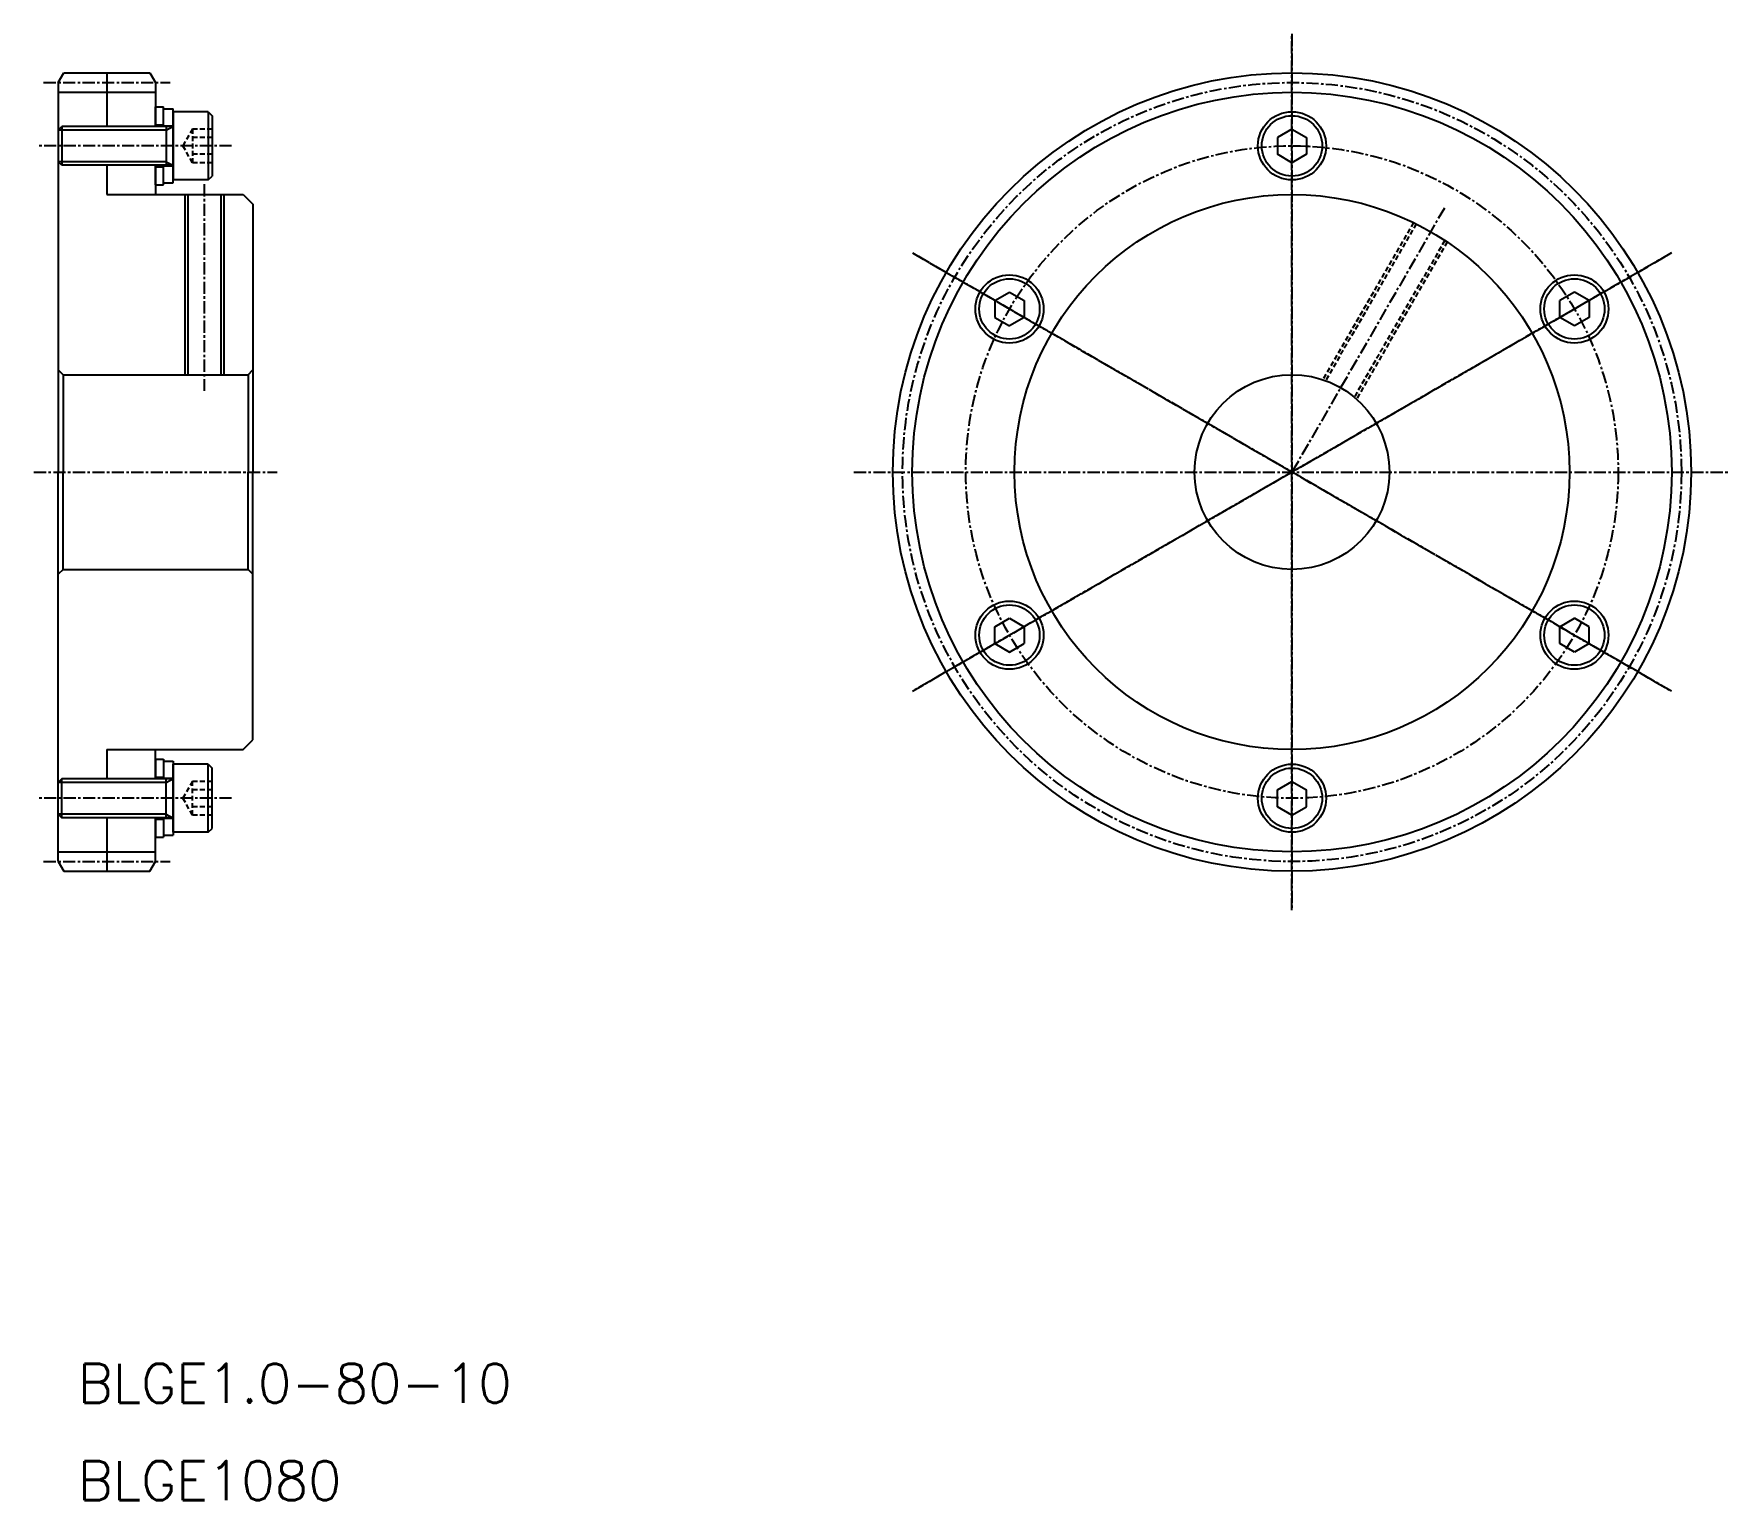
# Model space of a CAD drawing. Extents: x 0 to 174, y 0 to 151.
import ezdxf

# ---------------------------------------------------------------- set-up
doc = ezdxf.new("R2010")
doc.units = 0
doc.linetypes.add('CENTER', pattern=[2, 1.25, -0.25, 0.25, -0.25])
doc.linetypes.add('DASHED', pattern=[0.75, 0.5, -0.25])
doc.layers.get('0').update_dxf_attribs({"linetype": 'CONTINUOUS'})
doc.layers.add('CENTER', color=1, linetype='CENTER')
doc.styles.get("Standard").update_dxf_attribs({"font": 'txt', "bigfont": 'BIGFONT'})

msp = doc.modelspace()

# ---------------------------------------------------------------- linework, layer by layer
at = {"color": 7, "linetype": 'CONTINUOUS'}
for p, q in [((2.5, 145.58), (3.08, 146.58)), ((3.08, 146.58), (11.92, 146.58)), ((7.5, 146.58), (7.5, 141.08)), ((11.92, 146.58), (12.5, 145.58)), ((2.5, 145.58), (2.5, 105.58)), ((12.5, 145.58), (12.5, 141.08)), ((2.5, 144.58), (12.5, 144.58)), ((12.5, 141.08), (12.5, 143.08)), ((12.5, 143.08), (13.3, 143.08)), ((13.3, 141.08), (13.3, 143.08)), ((13.3, 141.13), (13.3, 142.88)), ((13.3, 142.88), (14.3, 142.88)), ((14.3, 135.28), (14.3, 142.88)), ((12.5, 141.23), (13.3, 141.23)), ((13.3, 141.13), (14.3, 141.13)), ((14.3, 142.58), (14.3, 135.58)), ((17.9, 142.58), (14.3, 142.58)), ((17.9, 142.58), (17.9, 135.58)), ((17.9, 142.58), (18.3, 142.18)), ((18.3, 142.18), (18.3, 135.98)), ((2.5, 140.7), (2.88, 141.08)), ((2.5, 140.7), (2.5, 137.45)), ((14.3, 141.08), (2.88, 141.08)), ((2.88, 141.08), (2.88, 137.08)), ((13.6, 141.08), (13.6, 137.08)), ((129.22, 140.81), (127.72, 139.94)), ((127.72, 139.94), (127.72, 138.21)), ((129.22, 140.81), (130.72, 139.94)), ((130.72, 139.94), (130.72, 138.21)), ((129.22, 137.34), (127.72, 138.21)), ((130.72, 138.21), (129.22, 137.34)), ((129.97, 137.78), (129.97, 137.78)), ((130.34, 137.99), (130.34, 137.99)), ((2.88, 137.08), (2.5, 137.45)), ((14.3, 137.08), (2.88, 137.08)), ((7.5, 137.08), (7.5, 134.08)), ((12.5, 137.08), (12.5, 134.08)), ((12.5, 135.08), (12.5, 137.08)), ((12.5, 136.93), (13.3, 136.93)), ((13.3, 135.08), (13.3, 137.08)), ((13.3, 135.28), (13.3, 137.03)), ((13.3, 137.03), (14.3, 137.03)), ((17.9, 135.58), (18.3, 135.98)), ((12.5, 135.08), (13.3, 135.08)), ((13.3, 135.28), (14.3, 135.28)), ((17.9, 135.58), (14.3, 135.58)), ((7.5, 134.08), (21.5, 134.08)), ((15.8, 134.08), (15.8, 115.58)), ((19.2, 134.08), (19.2, 115.58)), ((21.5, 134.08), (22.5, 133.08)), ((22.5, 133.08), (22.5, 105.58)), ((98.7, 123.19), (100.2, 124.06)), ((100.2, 124.06), (101.7, 123.19)), ((158.23, 124.06), (156.73, 123.19)), ((159.73, 123.19), (158.23, 124.06)), ((98.7, 123.19), (98.7, 121.46)), ((101.7, 123.19), (101.7, 121.46)), ((101.7, 122.76), (101.7, 122.76)), ((101.7, 122.33), (101.7, 122.33)), ((156.73, 121.46), (156.73, 123.19)), ((159.73, 123.19), (159.73, 121.46)), ((98.7, 121.46), (100.2, 120.59)), ((101.7, 121.46), (100.2, 120.59)), ((158.23, 120.59), (156.73, 121.46)), ((157.48, 121.03), (157.48, 121.03)), ((157.85, 120.81), (157.85, 120.81)), ((159.73, 121.46), (158.23, 120.59)), ((22.5, 120.08), (22.5, 120.08)), ((3, 115.58), (2.5, 116.08)), ((3, 115.58), (3, 105.58)), ((3, 115.58), (22, 115.58)), ((22, 115.58), (22.5, 116.08)), ((22, 115.58), (22, 105.58)), ((2.5, 65.58), (2.5, 105.58)), ((3, 95.58), (3, 105.58)), ((22, 95.58), (22, 105.58)), ((22.5, 78.08), (22.5, 105.58)), ((3, 95.58), (2.5, 95.08)), ((3, 95.58), (22, 95.58)), ((22, 95.58), (22.5, 95.08)), ((22.5, 91.08), (22.5, 91.08)), ((98.7, 89.69), (100.2, 90.56)), ((98.7, 87.96), (98.7, 89.69)), ((100.2, 90.56), (101.7, 89.69)), ((100.58, 90.34), (100.58, 90.34)), ((100.95, 90.12), (100.95, 90.12)), ((101.7, 89.69), (101.7, 87.96)), ((156.73, 89.69), (158.23, 90.56)), ((156.73, 87.96), (156.73, 89.69)), ((159.73, 89.69), (158.23, 90.56)), ((159.73, 87.96), (159.73, 89.69)), ((98.7, 87.96), (100.2, 87.09)), ((100.2, 87.09), (101.7, 87.96)), ((156.73, 88.83), (156.73, 88.83)), ((156.73, 88.39), (156.73, 88.39)), ((158.23, 87.09), (156.73, 87.96)), ((159.73, 87.96), (158.23, 87.09)), ((7.5, 77.08), (21.5, 77.08)), ((7.5, 77.08), (7.5, 74.08)), ((12.5, 74.08), (12.5, 77.08)), ((21.5, 77.08), (22.5, 78.08)), ((12.5, 76.08), (12.5, 74.08)), ((12.5, 76.08), (13.3, 76.08)), ((13.3, 76.08), (13.3, 74.08)), ((13.3, 75.88), (13.3, 74.13)), ((13.3, 75.88), (14.3, 75.88)), ((14.3, 75.88), (14.3, 68.28)), ((14.3, 68.58), (14.3, 75.58)), ((17.9, 75.58), (14.3, 75.58)), ((17.9, 68.58), (17.9, 75.58)), ((17.9, 75.58), (18.3, 75.18)), ((18.3, 68.98), (18.3, 75.18)), ((2.88, 74.08), (2.5, 73.7)), ((2.5, 70.45), (2.5, 73.7)), ((14.3, 74.08), (2.88, 74.08)), ((2.88, 70.08), (2.88, 74.08)), ((12.5, 74.23), (13.3, 74.23)), ((13.3, 74.13), (14.3, 74.13)), ((13.6, 70.08), (13.6, 74.08)), ((127.72, 72.94), (129.22, 73.81)), ((128.47, 73.37), (128.47, 73.37)), ((129.22, 73.81), (130.72, 72.94)), ((127.72, 71.21), (127.72, 72.94)), ((128.09, 73.16), (128.09, 73.16)), ((130.72, 71.21), (130.72, 72.94)), ((2.5, 70.45), (2.88, 70.08)), ((14.3, 70.08), (2.88, 70.08)), ((7.5, 70.08), (7.5, 64.58)), ((12.5, 65.58), (12.5, 70.08)), ((12.5, 70.08), (12.5, 68.08)), ((12.5, 69.93), (13.3, 69.93)), ((13.3, 70.08), (13.3, 68.08)), ((13.3, 70.03), (13.3, 68.28)), ((13.3, 70.03), (14.3, 70.03)), ((129.22, 70.34), (127.72, 71.21)), ((129.22, 70.34), (130.72, 71.21)), ((12.5, 68.08), (13.3, 68.08)), ((13.3, 68.28), (14.3, 68.28)), ((17.9, 68.58), (14.3, 68.58)), ((17.9, 68.58), (18.3, 68.98)), ((2.5, 66.58), (12.5, 66.58)), ((2.5, 65.58), (3.08, 64.58)), ((3.08, 64.58), (11.92, 64.58)), ((11.92, 64.58), (12.5, 65.58))]:
    msp.add_line(p, q, dxfattribs=at)
at = {"color": 3, "linetype": 'CONTINUOUS'}
for p, q in [((13.6, 140.7), (2.5, 140.7)), ((13.6, 140.7), (14.26, 141.08)), ((13.6, 137.45), (2.5, 137.45)), ((13.6, 137.45), (14.26, 137.08)), ((15.5, 134.08), (15.5, 115.58)), ((19.5, 134.08), (19.5, 115.58)), ((13.6, 73.7), (2.5, 73.7)), ((13.6, 73.7), (14.26, 74.08)), ((13.6, 70.45), (2.5, 70.45)), ((13.6, 70.45), (14.26, 70.08))]:
    msp.add_line(p, q, dxfattribs=at)
at = {"color": 3, "linetype": 'DASHED'}
for p, q in [((16.3, 140.81), (15.3, 139.08)), ((16.3, 140.81), (16.3, 137.34)), ((18.3, 140.81), (16.3, 140.81)), ((18.3, 139.94), (16.3, 139.94)), ((16.3, 137.34), (15.3, 139.08)), ((18.3, 138.21), (16.3, 138.21)), ((18.3, 137.34), (16.3, 137.34)), ((141.7, 131.2), (132.35, 115)), ((141.97, 131.06), (132.65, 114.92)), ((144.91, 129.36), (135.59, 113.22)), ((145.16, 129.2), (135.81, 113)), ((16.3, 73.81), (15.3, 72.08)), ((16.3, 70.34), (16.3, 73.81)), ((18.3, 73.81), (16.3, 73.81)), ((16.3, 70.34), (15.3, 72.08)), ((18.3, 72.94), (16.3, 72.94)), ((18.3, 71.21), (16.3, 71.21)), ((18.3, 70.34), (16.3, 70.34))]:
    msp.add_line(p, q, dxfattribs=at)
at = {"color": 7, "linetype": 'CONTINUOUS'}
for centre, radius in [((129.22, 105.58), 41), ((129.22, 139.08), 3.5), ((129.22, 139.08), 3.1), ((129.22, 105.58), 28.5), ((100.2, 122.33), 3.5), ((158.23, 122.33), 3.5), ((100.2, 122.33), 3.1), ((158.23, 122.33), 3.1), ((129.22, 105.58), 10), ((100.2, 88.83), 3.5), ((100.2, 88.83), 3.1), ((158.23, 88.83), 3.5), ((158.23, 88.83), 3.1), ((129.22, 72.08), 3.5), ((129.22, 72.08), 3.1)]:
    msp.add_circle(centre, radius, dxfattribs=at)
at = {"color": 3, "linetype": 'CONTINUOUS'}
msp.add_circle((129.22, 105.58), 39, dxfattribs=at)
at = {"layer": 'CENTER', "color": 1, "linetype": 'CENTER'}
for p, q in [((129.22, 150.58), (129.22, 60.58)), ((129.22, 60.58), (129.22, 150.58)), ((1, 145.58), (14, 145.58)), ((20.3, 139.08), (0.5, 139.08)), ((17.5, 135.13), (17.5, 113.92)), ((144.87, 132.69), (129.22, 105.58)), ((90.25, 128.08), (168.19, 83.08)), ((90.25, 83.08), (168.19, 128.08)), ((168.19, 83.08), (90.25, 128.08)), ((168.19, 128.08), (90.25, 83.08)), ((0, 105.58), (25, 105.58)), ((84.22, 105.58), (174.22, 105.58)), ((20.3, 72.08), (0.5, 72.08)), ((1, 65.58), (14, 65.58))]:
    msp.add_line(p, q, dxfattribs=at)
for radius in [40, 33.5]:
    msp.add_circle((129.22, 105.58), radius, dxfattribs=at)

# ---------------------------------------------------------------- texts
at = {"color": 7, "linetype": 'CONTINUOUS'}
for s, p in [('BLGE1.0-80-10', (4.5, 10)), ('BLGE1080', (4.5, 0))]:
    msp.add_text(s, height=4, dxfattribs=at).set_placement(p)

doc.saveas('drawing.dxf')
